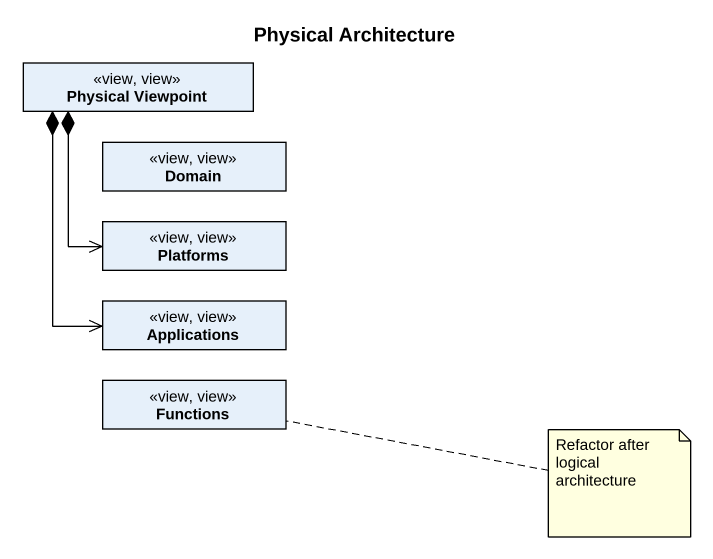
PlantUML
@startuml
title Physical Architecture
hide circle
hide empty members
class "Physical Viewpoint" as Physical_Viewpoint <<view, view>>
class Domain <<view, view>>
class Platforms <<view, view>>
class Applications <<view, view>>
class Functions <<view, view>>
Physical_Viewpoint *--> Platforms
Physical_Viewpoint *--> Applications
note right of Functions : Refactor after logical architecture
@enduml
